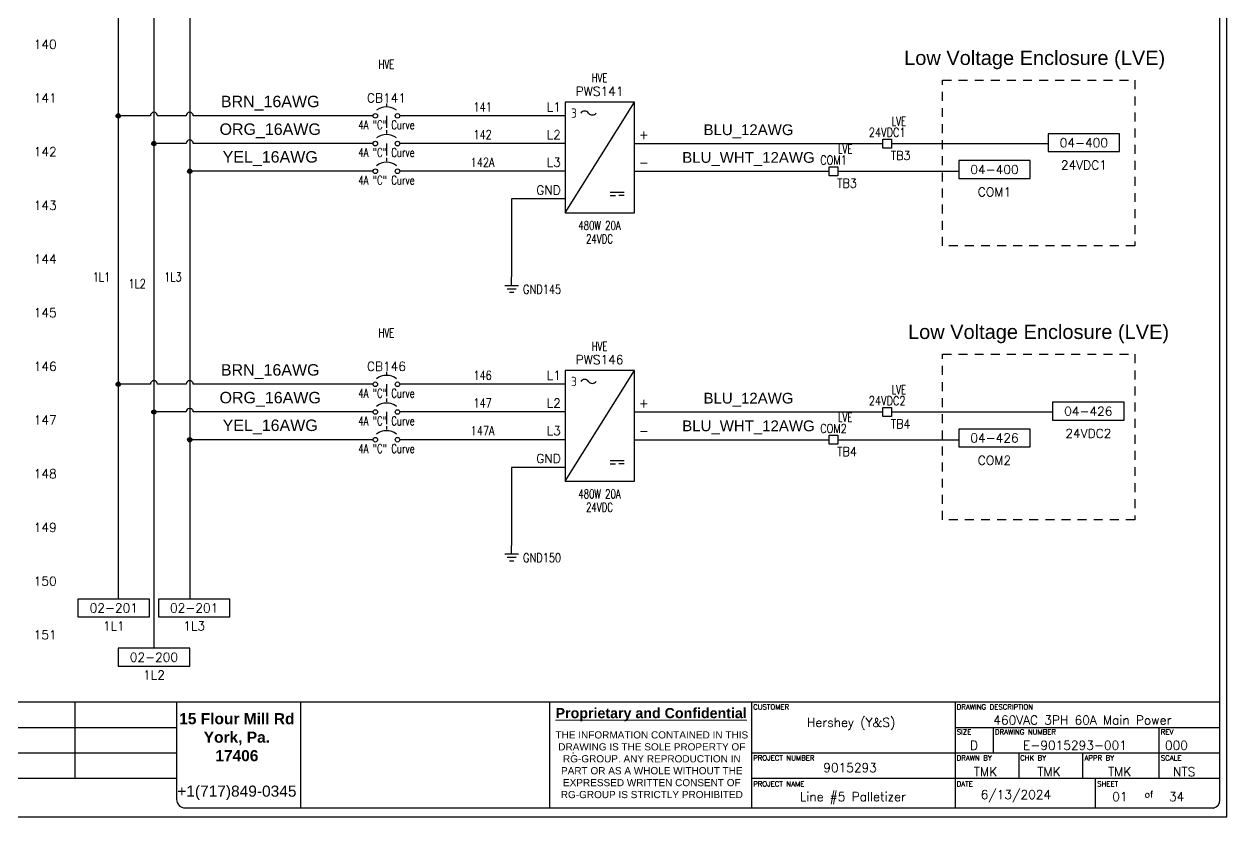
# Model space of a CAD drawing. Header units: inches. Extents: x 0 to 34.2, y 0 to 22.
# Drawn here: x 17.43 to 34.25, y -0.04 to 11.03 of the extents above; entities that cross this region are included whole.
import ezdxf
from ezdxf.enums import TextEntityAlignment as Align

# ---------------------------------------------------------------- set-up
doc = ezdxf.new("R2010")
doc.units = ezdxf.units.IN
doc.header["$MEASUREMENT"] = 0
doc.linetypes.add('HIDDEN2', pattern=[0.1875, 0.125, -0.0625])
for name, color, linetype in [('BLU_12AWG', 5, 'Continuous'), ('BLU_WHT_12AWG', 4, 'Continuous'), ('BRN_16AWG', 44, 'Continuous'), ('BRN_6AWG', 44, 'Continuous'), ('DESC', 150, 'Continuous'), ('GRN_14AWG', 3, 'Continuous'), ('LINK', 9, 'Continuous'), ('LOC', 8, 'Continuous'), ('LOCBOX', 3, 'HIDDEN2'), ('MISC', 7, 'Continuous'), ('ORG_16AWG', 40, 'Continuous'), ('ORG_6AWG', 40, 'Continuous'), ('SYMS', 7, 'Continuous'), ('TAGS', 1, 'Continuous'), ('TB_LABELS', 1, 'Continuous'), ('TERMS', 3, 'Continuous'), ('WIRENO', 3, 'Continuous'), ('WIREREF', 50, 'Continuous'), ('XREF', 7, 'Continuous'), ('YEL_16AWG', 2, 'Continuous'), ('YEL_6AWG', 2, 'Continuous')]:
    doc.layers.add(name, color=color, linetype=linetype)
doc.styles.add('Annotative', font='arial.ttf')
doc.styles.add('Fields', font='simplex.shx', dxfattribs={"height": 0.185})
doc.styles.get("Standard").update_dxf_attribs({"font": 'arial.ttf'})
doc.styles.add('WD', font='romans.shx', dxfattribs={"height": 0.185})
doc.styles.add('WD_IEC', font='isocp2.shx', dxfattribs={"width": 0.9, "height": 4})

# ---------------------------------------------------------------- blocks, each defined once
blk = doc.blocks.new('RG_Master_Ver_4_2_2')
at = {"color": 3}
for p, q in [((34.15, 0.194), (34.15, 21.734)), ((10.12, 1.563), (34.15, 1.563)), ((18.143, 1.563), (18.143, 0.496)), ((19.566, 1.563), (19.566, 0.203)), ((21.3, 1.563), (21.3, 0.072)), ((24.781, 1.562), (24.781, 0.072)), ((27.605, 1.563), (27.605, 0.072)), ((30.451, 1.563), (30.451, 0.072)), ((9.998, 1.207), (19.566, 1.207)), ((30.451, 1.207), (34.15, 1.207)), ((30.984, 1.207), (30.984, 0.852)), ((33.297, 1.207), (33.297, 0.852)), ((9.998, 0.852), (19.566, 0.852)), ((25.107, 0.852), (25.117, 0.852)), ((27.605, 0.852), (34.15, 0.852)), ((27.959, 0.852), (27.961, 0.852)), ((31.34, 0.852), (31.34, 0.496)), ((32.229, 0.852), (32.229, 0.496)), ((33.297, 0.852), (33.297, 0.496)), ((9.998, 0.496), (19.566, 0.496)), ((27.605, 0.496), (34.15, 0.496)), ((32.407, 0.496), (32.407, 0.085)), ((19.689, 0.081), (34.062, 0.081))]:
    blk.add_line(p, q, dxfattribs=at)
blk.add_lwpolyline([(0, -0.044), (34.25, -0.044), (34.25, 21.956), (0, 21.956)], close=True, dxfattribs=at)
for centre, radius, start, end in [((19.689, 0.203), 0.122, 180, 270), ((34.035, 0.192), 0.115, 283.6956, 0.7965)]:
    blk.add_arc(centre, radius, start, end, dxfattribs=at)
at = {"color": 3, "insert": (20.409, 1.406), "char_height": 0.14228, "attachment_point": 2}
blk.add_mtext_dynamic_manual_height_columns('{\\fArial|b1|i0|c0|p34;\\H1.08937x;15 Flour Mill Rd\\PYork, Pa. \\P17406}\\P\\P{\\H1.08937x;+1(717)849-0345}', width=1.73509, gutter_width=0.69, heights=[0], dxfattribs=at)
at = {"color": 3, "linetype": 'Continuous', "lineweight": 20, "insert": (26.201, 1.478), "char_height": 0.14228, "width": 2.80179, "attachment_point": 2, "style": 'Annotative'}
blk.add_mtext('{\\fArial|b1|i0|c0|p34;\\LProprietary and Confidential}', dxfattribs=at)
at = {"color": 3, "insert": (26.21, 1.152), "char_height": 0.1, "width": 2.78538, "attachment_point": 2, "style": 'Annotative'}
blk.add_mtext('THE INFORMATION CONTAINED IN THIS DRAWING IS THE SOLE PROPERTY OF RG-GROUP. ANY REPRODUCTION IN PART OR AS A WHOLE WITHOUT THE EXPRESSED WRITTEN CONSENT OF RG-GROUP IS STRICTLY PROHIBITED', dxfattribs=at)
at = {"insert": (30.807, 0.331), "char_height": 0.125, "attachment_point": 1, "style": 'Fields'}
blk.add_mtext('6/13/2024', dxfattribs=at)
at = {"style": 'Fields'}
for tag, p in [('DESCRIPTION_3', (13.116, 1.307)), ('DRN_3', (15.472, 1.307)), ('CHK_3', (16.529, 1.307)), ('APP_3', (17.552, 1.307)), ('DATE_3', (18.829, 1.307)), ('DRAWING_DESC', (32.229, 1.246)), ('CUSTOMER', (28.997, 1.214)), ('DESCRIPTION_2', (13.116, 0.951)), ('DRN_2', (15.472, 0.951)), ('CHK_2', (16.529, 0.951)), ('APP_2', (17.552, 0.951)), ('DATE_2', (18.829, 0.951)), ('SIZE', (30.715, 0.894)), ('DRAWING_#', (32.125, 0.894)), ('REV', (33.543, 0.894)), ('DESCRIPTION_1', (13.116, 0.596)), ('DRN_1', (15.472, 0.596)), ('CHK_1', (16.529, 0.596)), ('APP_1', (17.552, 0.596)), ('DATE_1', (18.829, 0.596)), ('PROJECT_#', (28.981, 0.581)), ('DRN_BY', (30.875, 0.524)), ('CHK_BY', (31.762, 0.524)), ('APP_BY', (32.75, 0.524)), ('SCALE', (33.652, 0.524)), ('PROJECT_NAME', (29.021, 0.176)), ('SHEETNUM', (32.753, 0.176)), ('TTL_SHTS', (33.547, 0.176))]:
    blk.add_attdef(tag, text='', height=0.125, dxfattribs=at).set_placement(p, align=Align.CENTER)
at = {"style": 'Fields', "flags": 9}
blk.add_attdef('WD_TB', (9.953, 0.194), '', height=0.0638, dxfattribs=at)
at = {"layer": 'TB_LABELS', "style": 'WD'}
for s, height, p in [('CUSTOMER', 0.0711, (27.627, 1.528)), ('DRAWING DESCRIPTION', 0.07114, (30.472, 1.528)), ('SIZE', 0.0711, (30.472, 1.179)), ('DRAWING NUMBER', 0.07114, (31.006, 1.179)), ('REV', 0.0711, (33.325, 1.179)), ('PROJECT NUMBER', 0.07114, (27.627, 0.816)), ('DRAWN BY', 0.0711, (30.472, 0.816)), ('CHK BY', 0.0711, (31.359, 0.816)), ('APPR BY', 0.0711, (32.258, 0.816)), ('SCALE', 0.0711, (33.325, 0.816)), ('PROJECT NAME', 0.07114, (27.627, 0.453)), ('DATE', 0.0711, (30.472, 0.453)), ('SHEET', 0.0711, (32.436, 0.453)), ('of', 0.0925, (33.098, 0.318))]:
    blk.add_text(s, height=height, dxfattribs=at).set_placement(p, align=Align.TOP_LEFT)
blk = doc.blocks.new('HPW1_3PH')
for p, q in [((0, -1.354), (0.967, 0.193)), ((0.629, -1.064), (0.823, -1.064)), ((0.629, -1.112), (0.702, -1.112)), ((0.823, -1.112), (0.75, -1.112))]:
    blk.add_line(p, q)
blk.add_lwpolyline([(0.967, 0.193), (0, 0.193), (0, -1.354), (0.967, -1.354)], close=True)
for centre, start, end in [((0.271, -0.001), 36.8699, 143.1301), ((0.379, 0.08), 216.8699, 323.1301)]:
    blk.add_arc(centre, 0.0677, start, end)
at = {"style": 'WD_IEC'}
blk.add_text('3', height=0.13, dxfattribs=at).set_placement((0.163, 0.039), align=Align.MIDDLE_RIGHT)
at = {"style": 'WD', "width": 0.7}
for tag, p in [('INST', (0.479, 0.656)), ('LOC', (0.479, 0.469)), ('RATING1', (0.479, -1.594)), ('DESC1', (0.479, -1.781)), ('DESC2', (0.479, -1.969)), ('DESC3', (0.479, -2.156))]:
    blk.add_attdef(tag, text='', height=0.125, dxfattribs=at).set_placement(p, align=Align.CENTER)
at = {"style": 'WD'}
blk.add_attdef('TAG1', text='', height=0.125, dxfattribs=at).set_placement((0.479, 0.281), align=Align.CENTER)
at = {"style": 'WD', "flags": 8}
for tag, p in [('TERM01', (-0.062, 0.062)), ('TERM02', (-0.062, -0.325)), ('TERM03', (-0.062, -0.712)), ('TERM04', (-0.062, -1.099))]:
    blk.add_attdef(tag, text='', height=0.125, dxfattribs=at).set_placement(p, align=Align.RIGHT)
at = {"style": 'WD', "flags": 9}
for tag, p in [('MFG', (0.479, 0.164)), ('ASSYCODE', (0.479, 0.071)), ('FAMILY', (0.479, 0.101)), ('CAT', (0.48, 0.132))]:
    blk.add_attdef(tag, text='', height=0.0155, dxfattribs=at).set_placement(p, align=Align.CENTER)
at = {"style": 'WD'}
for tag, p, height, flags in [('X4TERM01', (0, 0), 0.0193, 1), ('TERM05', (1.029, -0.325), 0.125, 8), ('X4TERM02', (0, -0.387), 0.0193, 1), ('X1TERM05', (0.967, -0.387), 0.0193, 1), ('TERM06', (1.029, -0.712), 0.125, 8), ('X4TERM03', (0, -0.774), 0.0193, 1), ('X1TERM06', (0.967, -0.774), 0.0193, 1), ('X4TERM04', (0, -1.161), 0.0193, 1)]:
    blk.add_attdef(tag, p, '', height=height, dxfattribs=dict(at, flags=flags))
blk = doc.blocks.new('WDDOT')
for radius in [0.03, 0.0187, 0.00929]:
    blk.add_circle((0, 0), radius)
blk = doc.blocks.new('HDV1_GND_TMK')
for p, q in [((0, 0.125), (0, 0.25)), ((0.094, 0.125), (-0.094, 0.125)), ((0.062, 0.078), (-0.062, 0.078)), ((0.031, 0.031), (-0.031, 0.031))]:
    blk.add_line(p, q)
at = {"style": 'WD', "width": 0.8}
for tag, p in [('INST', (0.16, 0.39)), ('LOC', (0.16, 0.233)), ('TAG1', (0.16, 0.077)), ('DESC1', (0.16, -0.079))]:
    blk.add_attdef(tag, text='', height=0.125, dxfattribs=at).set_placement(p, align=Align.MIDDLE_LEFT)
at = {"style": 'WD', "flags": 1}
blk.add_attdef('X2TERM01', (0, 0.25), '', height=0.005, dxfattribs=at)
for tag in ['ASSYCODE', 'CAT', 'MFG', 'FAMILY']:
    blk.add_attdef(tag, (0.535, -0.048), '', height=0.01, rotation=270, dxfattribs=at)
blk = doc.blocks.new('HCB1')
blk.add_line((0, 0.173), (0, 0.126))
for centre in [(-0.155, 0), (0.155, 0)]:
    blk.add_circle(centre, 0.0322)
blk.add_arc((0, -0.109), 0.234, 53.1301, 126.8699)
at = {"style": 'WD', "width": 0.7}
for tag, p in [('INST', (0, 0.826)), ('LOC', (0, 0.656)), ('DESC1', (0, 0.5)), ('DESC2', (0, 0.344)), ('RATING1', (0, -0.188)), ('XREF', (0, -0.344))]:
    blk.add_attdef(tag, text='', height=0.125, dxfattribs=at).set_placement(p, align=Align.CENTER)
at = {"style": 'WD'}
blk.add_attdef('TAG1', text='', height=0.125, dxfattribs=at).set_placement((0, 0.188), align=Align.CENTER)
for tag, p in [('X2LINK', (0, 0.219)), ('X8LINK', (0, 0))]:
    blk.add_attdef(tag, p, '', height=0.01, dxfattribs=at)
for tag, p, height, flags in [('X4TERM01', (-0.188, 0), 0.0125, 1), ('X1TERM02', (0.188, 0), 0.0125, 1), ('FAMILY', (0.205, 0.152), 0.01, 9), ('CONTACT', (0.205, 0.133), 0.01, 9)]:
    blk.add_attdef(tag, p, '', height=height, dxfattribs=dict(at, flags=flags))
at = {"linetype": 'Continuous', "style": 'WD', "flags": 9}
for tag, p in [('ASSYCODE', (0.219, 0.062)), ('MFG', (0.228, 0.089)), ('CAT', (0.23, 0.108))]:
    blk.add_attdef(tag, text='', height=0.01, dxfattribs=at).set_placement(p, align=Align.CENTER)
at = {"linetype": 'Continuous', "style": 'WD', "flags": 8}
blk.add_attdef('TERM01', text='', height=0.125, dxfattribs=at).set_placement((-0.25, -0.031), align=Align.TOP_RIGHT)
blk.add_attdef('TERM02', text='', height=0.125, dxfattribs=at).set_placement((0.25, -0.031), align=Align.TOP_LEFT)
blk = doc.blocks.new('HCB2')
at = {"linetype": 'HIDDEN2'}
blk.add_line((0, 0.187), (0, 0.141), dxfattribs=at)
for centre in [(-0.155, 0), (0.155, 0)]:
    blk.add_circle(centre, 0.0322)
blk.add_arc((0, -0.109), 0.234, 53.1301, 126.8699)
at = {"style": 'WD', "width": 0.7}
for tag, p in [('INST', (0, 0.863)), ('LOC', (0, 0.693)), ('DESC1', (0, 0.537)), ('DESC2', (0, 0.38)), ('RATING1', (0, -0.188)), ('XREF', (0, -0.344))]:
    blk.add_attdef(tag, text='', height=0.125, dxfattribs=at).set_placement(p, align=Align.CENTER)
at = {"style": 'WD'}
blk.add_attdef('TAG2', text='', height=0.125, dxfattribs=at).set_placement((0, 0.224), align=Align.CENTER)
for tag, p in [('X2LINK', (0, 0.219)), ('X8LINK', (0, 0))]:
    blk.add_attdef(tag, p, '', height=0.01, dxfattribs=at)
for tag, p, height, flags in [('FAMILY', (0.054, 0.183), 0.01, 9), ('CONTACT', (0.054, 0.159), 0.01, 9), ('X4TERM01', (-0.188, 0), 0.0125, 1), ('X1TERM02', (0.188, 0), 0.0125, 1)]:
    blk.add_attdef(tag, p, '', height=height, dxfattribs=dict(at, flags=flags))
at = {"linetype": 'Continuous', "style": 'WD', "flags": 8}
blk.add_attdef('TERM01', text='', height=0.125, dxfattribs=at).set_placement((-0.25, -0.031), align=Align.TOP_RIGHT)
blk.add_attdef('TERM02', text='', height=0.125, dxfattribs=at).set_placement((0.25, -0.031), align=Align.TOP_LEFT)
blk = doc.blocks.new('HA2S1_REF')
for p, q in [((0, 0.25), (0, 0)), ((1, 0.25), (0, 0.25)), ((1, 0), (1, 0.25)), ((0, 0), (1, 0))]:
    blk.add_line(p, q)
at = {"style": 'WD', "flags": 1}
blk.add_attdef('SIGCODE', text='', height=0.125, dxfattribs=at).set_placement((0.5, 0.3125), align=Align.CENTER)
at = {"style": 'WD'}
for tag, p in [('XREF', (0.5, 0.0625)), ('DESC1', (0.5, -0.1875))]:
    blk.add_attdef(tag, text='', height=0.125, dxfattribs=at).set_placement(p, align=Align.CENTER)
blk = doc.blocks.new('HT0W01')
for p, q in [((-0.062, 0.062), (0.062, 0.062)), ((-0.062, -0.062), (-0.062, 0.062)), ((0.062, 0.062), (0.062, -0.062)), ((0.062, -0.062), (-0.062, -0.062))]:
    blk.add_line(p, q)
at = {"style": 'WD'}
for tag, p, width in [('INST', (0.062, 0.42), 0.7), ('LOC', (0.062, 0.25), 0.7), ('DESC1', (0.05, -0.385), 0.8)]:
    blk.add_attdef(tag, p, '', height=0.125, dxfattribs=dict(at, width=width))
at = {"linetype": 'Continuous', "style": 'WD', "width": 0.8, "flags": 8}
blk.add_attdef('WIRENO', text='', height=0.125, dxfattribs=at).set_placement((0, 0.094), align=Align.CENTER)
at = {"style": 'WD', "flags": 1}
for tag, p, height in [('X4TERM01', (-0.062, 0), 0.0125), ('X4TERMDESC01', (-0.055, -0.023), 0.025), ('X2TERMDESC01', (-0.006, 0.029), 0.025), ('STRIPSEQ', (0, 0), 0.00125), ('X2TERM01', (0, 0.062), 0.0125), ('X1TERMDESC01', (0.039, 0.007), 0.025), ('X1TERM01', (0.062, 0), 0.0125), ('LINKTERM', (0, -0.002), 0.00125), ('X8TERM01', (0, -0.062), 0.0125), ('X8TERMDESC01', (0, -0.054), 0.025)]:
    blk.add_attdef(tag, p, '', height=height, dxfattribs=at)
at = {"linetype": 'Continuous', "style": 'WD'}
for tag, p, height, width, flags in [('TAGSTRIP', (0.05, -0.229), 0.125, 0.9, 8), ('CAT', (0.213, -0.406), 0.109, 0.8, 1), ('DESC2', (0.05, -0.541), 0.125, 0.8, 8), ('DESC3', (0.05, -0.698), 0.125, 0.8, 8)]:
    blk.add_attdef(tag, p, '', height=height, dxfattribs=dict(at, width=width, flags=flags))
at = {"linetype": 'Continuous', "style": 'WD', "width": 0.8, "flags": 1}
blk.add_attdef('MFG', text='', height=0.109, dxfattribs=at).set_placement((0.088, -0.406), align=Align.RIGHT)
at = {"style": 'WD', "width": 0.7, "flags": 1}
blk.add_attdef('ASSYCODE', (0.062, -0.281), '', height=0.01, dxfattribs=at)
blk = doc.blocks.new('WD_WNH')
at = {"linetype": 'Continuous', "style": 'WD', "width": 0.8}
blk.add_attdef('WIRENO', text='', height=0.125, dxfattribs=at).set_placement((0, 0.062), align=Align.CENTER)
at = {"style": 'WD', "flags": 1}
for tag, p in [('W01USER', (0, 0.078)), ('W02USER', (0, 0.07)), ('W03USER', (0, 0.062)), ('W04USER', (0, 0.055)), ('W05USER', (0, 0.047)), ('W06USER', (0, 0.039)), ('W07USER', (0, 0.031)), ('W08USER', (0, 0.023)), ('W09USER', (0, 0.016)), ('W10USER', (0, 0.008))]:
    blk.add_attdef(tag, text='', height=0.005, dxfattribs=at).set_placement(p, align=Align.CENTER)
blk = doc.blocks.new('WD_WNV')
at = {"linetype": 'Continuous', "style": 'WD', "width": 0.8}
blk.add_attdef('WIRENO', text='', height=0.125, dxfattribs=at).set_placement((-0.05, 0), align=Align.MIDDLE_RIGHT)
at = {"style": 'WD', "flags": 1}
for tag, p in [('W01USER', (-0.062, 0.094)), ('W02USER', (-0.062, 0.086)), ('W03USER', (-0.062, 0.078)), ('W04USER', (-0.062, 0.07)), ('W05USER', (-0.062, 0.062)), ('W06USER', (-0.062, 0.055)), ('W07USER', (-0.062, 0.047)), ('W08USER', (-0.062, 0.039)), ('W09USER', (-0.062, 0.031)), ('W10USER', (-0.062, 0.023))]:
    blk.add_attdef(tag, text='', height=0.005, dxfattribs=at).set_placement(p, align=Align.CENTER)

msp = doc.modelspace()

# ---------------------------------------------------------------- linework, layer by layer
at = {"layer": 'BLU_12AWG'}
for p, q in [((25.967, 9.363), (29.438, 9.363)), ((29.562, 9.363), (31.75, 9.363)), ((25.967, 5.613), (29.438, 5.613)), ((29.562, 5.613), (31.812, 5.613))]:
    msp.add_line(p, q, dxfattribs=at)
at = {"layer": 'BLU_WHT_12AWG'}
for p, q in [((25.967, 8.976), (28.688, 8.976)), ((28.812, 8.976), (30.5, 8.976)), ((25.967, 5.226), (28.688, 5.226)), ((28.812, 5.226), (30.5, 5.226))]:
    msp.add_line(p, q, dxfattribs=at)
at = {"layer": 'BRN_16AWG'}
for p, q in [((22.312, 9.75), (19.8, 9.75)), ((22.312, 6), (19.8, 6))]:
    msp.add_line(p, q, dxfattribs=at)
at = {"layer": 'BRN_6AWG'}
for p, q in [((18.75, 20.5), (18.75, 3)), ((19.2, 9.75), (18.75, 9.75)), ((19.7, 9.75), (19.3, 9.75)), ((25, 9.75), (22.688, 9.75)), ((19.2, 6), (18.75, 6)), ((19.7, 6), (19.3, 6)), ((25, 6), (22.688, 6))]:
    msp.add_line(p, q, dxfattribs=at)
for centre in [(19.25, 9.75), (19.75, 9.75), (19.25, 6), (19.75, 6)]:
    msp.add_arc(centre, 0.05, 0, 180, dxfattribs=at)
at = {"layer": 'GRN_14AWG'}
for p, q in [((25, 8.589), (24.25, 8.589)), ((24.25, 8.589), (24.25, 7.5)), ((25, 4.839), (24.25, 4.839)), ((24.25, 4.839), (24.25, 3.75))]:
    msp.add_line(p, q, dxfattribs=at)
at = {"layer": 'LINK'}
for points in [[(22.5, 9.75), (22.5, 9.582)], [(22.5, 9.363), (22.5, 9.195)], [(22.5, 6), (22.5, 5.832)], [(22.5, 5.613), (22.5, 5.445)]]:
    msp.add_lwpolyline(points, dxfattribs=at)
at = {"layer": 'LOCBOX'}
for points in [[(30.274, 10.247), (32.962, 10.247), (32.962, 7.935), (30.274, 7.935)], [(30.274, 6.419), (32.962, 6.419), (32.962, 4.106), (30.274, 4.106)]]:
    msp.add_lwpolyline(points, close=True, dxfattribs=at)
at = {"layer": 'ORG_16AWG'}
for p, q in [((22.312, 9.363), (19.8, 9.363)), ((22.312, 5.613), (19.8, 5.613))]:
    msp.add_line(p, q, dxfattribs=at)
at = {"layer": 'ORG_6AWG'}
for p, q in [((19.25, 21), (19.25, 2.312)), ((19.7, 9.363), (19.25, 9.363)), ((25, 9.363), (22.688, 9.363)), ((19.7, 5.613), (19.25, 5.613)), ((25, 5.613), (22.688, 5.613))]:
    msp.add_line(p, q, dxfattribs=at)
for centre in [(19.75, 9.363), (19.75, 5.613)]:
    msp.add_arc(centre, 0.05, 0, 180, dxfattribs=at)
at = {"layer": 'YEL_16AWG'}
for p, q in [((22.312, 8.976), (19.75, 8.976)), ((22.312, 5.226), (19.75, 5.226))]:
    msp.add_line(p, q, dxfattribs=at)
at = {"layer": 'YEL_6AWG'}
for p, q in [((19.75, 20.5), (19.75, 3)), ((25, 8.976), (22.688, 8.976)), ((25, 5.226), (22.688, 5.226))]:
    msp.add_line(p, q, dxfattribs=at)

# ---------------------------------------------------------------- block references
ref = msp.add_blockref('RG_Master_Ver_4_2_2', (0, 0))
ref.add_attrib('CUSTOMER', 'Hershey (Y&S)', dxfattribs={"height": 0.125, "style": 'Fields'}).set_placement((28.997, 1.214), align=Align.CENTER)
ref.add_attrib('DRAWING_DESC', '460VAC 3PH 60A Main Power', dxfattribs={"height": 0.125, "style": 'Fields'}).set_placement((32.229, 1.246), align=Align.CENTER)
ref.add_attrib('PROJECT_#', '9015293', dxfattribs={"height": 0.125, "style": 'Fields'}).set_placement((28.981, 0.581), align=Align.CENTER)
ref.add_attrib('PROJECT_NAME', 'Line #5 Palletizer', dxfattribs={"height": 0.125, "style": 'Fields'}).set_placement((29.021, 0.176), align=Align.CENTER)
ref.add_attrib('SIZE', 'D', dxfattribs={"height": 0.125, "style": 'Fields'}).set_placement((30.715, 0.894), align=Align.CENTER)
ref.add_attrib('APP_BY', 'TMK', dxfattribs={"height": 0.125, "style": 'Fields'}).set_placement((32.75, 0.524), align=Align.CENTER)
ref.add_attrib('DRAWING_#', 'E-9015293-001', dxfattribs={"height": 0.125, "style": 'Fields'}).set_placement((32.125, 0.894), align=Align.CENTER)
ref.add_attrib('REV', '000', dxfattribs={"height": 0.125, "style": 'Fields'}).set_placement((33.543, 0.894), align=Align.CENTER)
ref.add_attrib('SCALE', 'NTS', dxfattribs={"height": 0.125, "style": 'Fields'}).set_placement((33.652, 0.524), align=Align.CENTER)
ref.add_attrib('DRN_BY', 'TMK', dxfattribs={"height": 0.125, "style": 'Fields'}).set_placement((30.875, 0.524), align=Align.CENTER)
ref.add_attrib('CHK_BY', 'TMK', dxfattribs={"height": 0.125, "style": 'Fields'}).set_placement((31.762, 0.524), align=Align.CENTER)
ref.add_attrib('SHEETNUM', '01', dxfattribs={"height": 0.125, "style": 'Fields'}).set_placement((32.753, 0.176), align=Align.CENTER)
ref.add_attrib('TTL_SHTS', '34', dxfattribs={"height": 0.125, "style": 'Fields'}).set_placement((33.547, 0.176), align=Align.CENTER)
at = {"layer": 'SYMS'}
ref = msp.add_blockref('HCB1', (22.5, 9.75), dxfattribs=at)
ref.add_attrib('RATING1', '4A "C" Curve', dxfattribs={"layer": 'MISC', "height": 0.125, "style": 'WD', "width": 0.7}).set_placement((22.5, 9.562), align=Align.CENTER)
ref.add_attrib('LOC', 'HVE', dxfattribs={"layer": 'LOC', "height": 0.125, "style": 'WD', "width": 0.7}).set_placement((22.5, 10.406), align=Align.CENTER)
ref.add_attrib('TAG1', 'CB141', dxfattribs={"layer": 'TAGS', "height": 0.125, "style": 'WD'}).set_placement((22.5, 9.938), align=Align.CENTER)
ref = msp.add_blockref('HPW1_3PH', (25, 9.75), dxfattribs=at)
ref.add_attrib('RATING1', '480W 20A', dxfattribs={"layer": 'MISC', "height": 0.125, "style": 'WD', "width": 0.7}).set_placement((25.479, 8.156), align=Align.CENTER)
ref.add_attrib('DESC1', '24VDC', dxfattribs={"layer": 'DESC', "height": 0.125, "style": 'WD', "width": 0.7}).set_placement((25.479, 7.969), align=Align.CENTER)
ref.add_attrib('TAG1', 'PWS141', dxfattribs={"layer": 'TAGS', "height": 0.125, "style": 'WD'}).set_placement((25.479, 10.031), align=Align.CENTER)
ref.add_attrib('LOC', 'HVE', dxfattribs={"layer": 'LOC', "height": 0.125, "style": 'WD', "width": 0.7}).set_placement((25.479, 10.219), align=Align.CENTER)
ref.add_attrib('TERM03', 'L3', dxfattribs={"layer": 'TERMS', "height": 0.125, "style": 'WD', "flags": 8}).set_placement((24.938, 9.038), align=Align.RIGHT)
ref.add_attrib('TERM02', 'L2', dxfattribs={"layer": 'TERMS', "height": 0.125, "style": 'WD', "flags": 8}).set_placement((24.938, 9.425), align=Align.RIGHT)
ref.add_attrib('TERM01', 'L1', dxfattribs={"layer": 'TERMS', "height": 0.125, "style": 'WD', "flags": 8}).set_placement((24.938, 9.812), align=Align.RIGHT)
ref.add_attrib('TERM06', '-', (26.029, 9.038), dxfattribs={"layer": 'TERMS', "height": 0.125, "style": 'WD', "flags": 8})
ref.add_attrib('TERM05', '+', (26.029, 9.425), dxfattribs={"layer": 'TERMS', "height": 0.125, "style": 'WD', "flags": 8})
ref.add_attrib('TERM04', 'GND', dxfattribs={"layer": 'TERMS', "height": 0.125, "style": 'WD', "flags": 8}).set_placement((24.938, 8.651), align=Align.RIGHT)
for p in [(18.75, 9.75), (19.25, 9.363), (19.75, 8.976), (18.75, 6), (19.25, 5.613), (19.75, 5.226)]:
    msp.add_blockref('WDDOT', p, dxfattribs=at)
ref = msp.add_blockref('HT0W01', (29.5, 9.363), dxfattribs=at)
ref.add_attrib('LOC', 'LVE', (29.562, 9.613), dxfattribs={"layer": 'LOC', "height": 0.125, "style": 'WD', "width": 0.7})
ref.add_attrib('WIRENO', '24VDC1', dxfattribs={"layer": 'WIREREF', "linetype": 'Continuous', "height": 0.125, "style": 'WD', "width": 0.8, "flags": 8}).set_placement((29.5, 9.457), align=Align.CENTER)
ref.add_attrib('TAGSTRIP', 'TB3', (29.55, 9.134), dxfattribs={"layer": 'TAGS', "linetype": 'Continuous', "height": 0.125, "style": 'WD', "width": 0.9, "flags": 8})
ref = msp.add_blockref('HCB2', (22.5, 9.363), dxfattribs=at)
ref.add_attrib('RATING1', '4A "C" Curve', dxfattribs={"layer": 'MISC', "height": 0.125, "style": 'WD', "width": 0.7}).set_placement((22.5, 9.176), align=Align.CENTER)
ref = msp.add_blockref('HA2S1_REF', (31.75, 9.25), dxfattribs=at)
ref.add_attrib('XREF', '04-400', dxfattribs={"layer": 'XREF', "height": 0.125, "style": 'WD'}).set_placement((32.25, 9.312), align=Align.CENTER)
ref.add_attrib('DESC1', '24VDC1', dxfattribs={"layer": 'DESC', "height": 0.125, "style": 'WD'}).set_placement((32.25, 9), align=Align.CENTER)
ref = msp.add_blockref('HT0W01', (28.75, 8.976), dxfattribs=at)
ref.add_attrib('LOC', 'LVE', (28.812, 9.226), dxfattribs={"layer": 'LOC', "height": 0.125, "style": 'WD', "width": 0.7})
ref.add_attrib('WIRENO', 'COM1', dxfattribs={"layer": 'WIREREF', "linetype": 'Continuous', "height": 0.125, "style": 'WD', "width": 0.8, "flags": 8}).set_placement((28.75, 9.07), align=Align.CENTER)
ref.add_attrib('TAGSTRIP', 'TB3', (28.8, 8.747), dxfattribs={"layer": 'TAGS', "linetype": 'Continuous', "height": 0.125, "style": 'WD', "width": 0.9, "flags": 8})
ref = msp.add_blockref('HCB2', (22.5, 8.976), dxfattribs=at)
ref.add_attrib('RATING1', '4A "C" Curve', dxfattribs={"layer": 'MISC', "height": 0.125, "style": 'WD', "width": 0.7}).set_placement((22.5, 8.789), align=Align.CENTER)
ref = msp.add_blockref('HA2S1_REF', (30.5, 8.875), dxfattribs=at)
ref.add_attrib('XREF', '04-400', dxfattribs={"layer": 'XREF', "height": 0.125, "style": 'WD'}).set_placement((31, 8.938), align=Align.CENTER)
ref.add_attrib('DESC1', 'COM1', dxfattribs={"layer": 'DESC', "height": 0.125, "style": 'WD'}).set_placement((31, 8.625), align=Align.CENTER)
ref = msp.add_blockref('HDV1_GND_TMK', (24.25, 7.25), dxfattribs=at)
ref.add_attrib('TAG1', 'GND145', dxfattribs={"layer": 'TAGS', "height": 0.125, "style": 'WD', "width": 0.8}).set_placement((24.41, 7.327), align=Align.MIDDLE_LEFT)
ref = msp.add_blockref('HCB1', (22.5, 6), dxfattribs=at)
ref.add_attrib('RATING1', '4A "C" Curve', dxfattribs={"layer": 'MISC', "height": 0.125, "style": 'WD', "width": 0.7}).set_placement((22.5, 5.812), align=Align.CENTER)
ref.add_attrib('LOC', 'HVE', dxfattribs={"layer": 'LOC', "height": 0.125, "style": 'WD', "width": 0.7}).set_placement((22.5, 6.656), align=Align.CENTER)
ref.add_attrib('TAG1', 'CB146', dxfattribs={"layer": 'TAGS', "height": 0.125, "style": 'WD'}).set_placement((22.5, 6.188), align=Align.CENTER)
ref = msp.add_blockref('HPW1_3PH', (25, 6), dxfattribs=at)
ref.add_attrib('RATING1', '480W 20A', dxfattribs={"layer": 'MISC', "height": 0.125, "style": 'WD', "width": 0.7}).set_placement((25.479, 4.406), align=Align.CENTER)
ref.add_attrib('DESC1', '24VDC', dxfattribs={"layer": 'DESC', "height": 0.125, "style": 'WD', "width": 0.7}).set_placement((25.479, 4.219), align=Align.CENTER)
ref.add_attrib('TAG1', 'PWS146', dxfattribs={"layer": 'TAGS', "height": 0.125, "style": 'WD'}).set_placement((25.479, 6.281), align=Align.CENTER)
ref.add_attrib('LOC', 'HVE', dxfattribs={"layer": 'LOC', "height": 0.125, "style": 'WD', "width": 0.7}).set_placement((25.479, 6.469), align=Align.CENTER)
ref.add_attrib('TERM03', 'L3', dxfattribs={"layer": 'TERMS', "height": 0.125, "style": 'WD', "flags": 8}).set_placement((24.938, 5.288), align=Align.RIGHT)
ref.add_attrib('TERM02', 'L2', dxfattribs={"layer": 'TERMS', "height": 0.125, "style": 'WD', "flags": 8}).set_placement((24.938, 5.675), align=Align.RIGHT)
ref.add_attrib('TERM01', 'L1', dxfattribs={"layer": 'TERMS', "height": 0.125, "style": 'WD', "flags": 8}).set_placement((24.938, 6.062), align=Align.RIGHT)
ref.add_attrib('TERM06', '-', (26.029, 5.288), dxfattribs={"layer": 'TERMS', "height": 0.125, "style": 'WD', "flags": 8})
ref.add_attrib('TERM05', '+', (26.029, 5.675), dxfattribs={"layer": 'TERMS', "height": 0.125, "style": 'WD', "flags": 8})
ref.add_attrib('TERM04', 'GND', dxfattribs={"layer": 'TERMS', "height": 0.125, "style": 'WD', "flags": 8}).set_placement((24.938, 4.901), align=Align.RIGHT)
ref = msp.add_blockref('HT0W01', (29.5, 5.613), dxfattribs=at)
ref.add_attrib('LOC', 'LVE', (29.562, 5.863), dxfattribs={"layer": 'LOC', "height": 0.125, "style": 'WD', "width": 0.7})
ref.add_attrib('WIRENO', '24VDC2', dxfattribs={"layer": 'WIREREF', "linetype": 'Continuous', "height": 0.125, "style": 'WD', "width": 0.8, "flags": 8}).set_placement((29.5, 5.707), align=Align.CENTER)
ref.add_attrib('TAGSTRIP', 'TB4', (29.55, 5.384), dxfattribs={"layer": 'TAGS', "linetype": 'Continuous', "height": 0.125, "style": 'WD', "width": 0.9, "flags": 8})
ref = msp.add_blockref('HCB2', (22.5, 5.613), dxfattribs=at)
ref.add_attrib('RATING1', '4A "C" Curve', dxfattribs={"layer": 'MISC', "height": 0.125, "style": 'WD', "width": 0.7}).set_placement((22.5, 5.426), align=Align.CENTER)
ref = msp.add_blockref('HA2S1_REF', (31.812, 5.5), dxfattribs=at)
ref.add_attrib('XREF', '04-426', dxfattribs={"layer": 'XREF', "height": 0.125, "style": 'WD'}).set_placement((32.312, 5.562), align=Align.CENTER)
ref.add_attrib('DESC1', '24VDC2', dxfattribs={"layer": 'DESC', "height": 0.125, "style": 'WD'}).set_placement((32.312, 5.25), align=Align.CENTER)
ref = msp.add_blockref('HT0W01', (28.75, 5.226), dxfattribs=at)
ref.add_attrib('LOC', 'LVE', (28.812, 5.476), dxfattribs={"layer": 'LOC', "height": 0.125, "style": 'WD', "width": 0.7})
ref.add_attrib('WIRENO', 'COM2', dxfattribs={"layer": 'WIREREF', "linetype": 'Continuous', "height": 0.125, "style": 'WD', "width": 0.8, "flags": 8}).set_placement((28.75, 5.32), align=Align.CENTER)
ref.add_attrib('TAGSTRIP', 'TB4', (28.8, 4.997), dxfattribs={"layer": 'TAGS', "linetype": 'Continuous', "height": 0.125, "style": 'WD', "width": 0.9, "flags": 8})
ref = msp.add_blockref('HCB2', (22.5, 5.226), dxfattribs=at)
ref.add_attrib('RATING1', '4A "C" Curve', dxfattribs={"layer": 'MISC', "height": 0.125, "style": 'WD', "width": 0.7}).set_placement((22.5, 5.039), align=Align.CENTER)
ref = msp.add_blockref('HA2S1_REF', (30.5, 5.125), dxfattribs=at)
ref.add_attrib('XREF', '04-426', dxfattribs={"layer": 'XREF', "height": 0.125, "style": 'WD'}).set_placement((31, 5.188), align=Align.CENTER)
ref.add_attrib('DESC1', 'COM2', dxfattribs={"layer": 'DESC', "height": 0.125, "style": 'WD'}).set_placement((31, 4.875), align=Align.CENTER)
ref = msp.add_blockref('HDV1_GND_TMK', (24.25, 3.5), dxfattribs=at)
ref.add_attrib('TAG1', 'GND150', dxfattribs={"layer": 'TAGS', "height": 0.125, "style": 'WD', "width": 0.8}).set_placement((24.41, 3.577), align=Align.MIDDLE_LEFT)
ref = msp.add_blockref('HA2S1_REF', (18.188, 2.75), dxfattribs=at)
ref.add_attrib('XREF', '02-201', dxfattribs={"layer": 'XREF', "height": 0.125, "style": 'WD'}).set_placement((18.688, 2.812), align=Align.CENTER)
ref.add_attrib('DESC1', '1L1', dxfattribs={"layer": 'DESC', "height": 0.125, "style": 'WD'}).set_placement((18.688, 2.562), align=Align.CENTER)
ref = msp.add_blockref('HA2S1_REF', (19.312, 2.75), dxfattribs=at)
ref.add_attrib('XREF', '02-201', dxfattribs={"layer": 'XREF', "height": 0.125, "style": 'WD'}).set_placement((19.812, 2.812), align=Align.CENTER)
ref.add_attrib('DESC1', '1L3', dxfattribs={"layer": 'DESC', "height": 0.125, "style": 'WD'}).set_placement((19.812, 2.562), align=Align.CENTER)
ref = msp.add_blockref('HA2S1_REF', (18.75, 2.062), dxfattribs=at)
ref.add_attrib('XREF', '02-200', dxfattribs={"layer": 'XREF', "height": 0.125, "style": 'WD'}).set_placement((19.25, 2.125), align=Align.CENTER)
ref.add_attrib('DESC1', '1L2', dxfattribs={"layer": 'DESC', "height": 0.125, "style": 'WD'}).set_placement((19.25, 1.875), align=Align.CENTER)
at = {"layer": 'WIRENO'}
ref = msp.add_blockref('WD_WNH', (23.844, 9.75), dxfattribs=at)
ref.add_attrib('WIRENO', '141', dxfattribs={"linetype": 'Continuous', "height": 0.125, "style": 'WD', "width": 0.8}).set_placement((23.844, 9.813), align=Align.CENTER)
ref = msp.add_blockref('WD_WNH', (23.844, 9.363), dxfattribs=at)
ref.add_attrib('WIRENO', '142', dxfattribs={"linetype": 'Continuous', "height": 0.125, "style": 'WD', "width": 0.8}).set_placement((23.844, 9.426), align=Align.CENTER)
ref = msp.add_blockref('WD_WNH', (23.844, 8.976), dxfattribs=at)
ref.add_attrib('WIRENO', '142A', dxfattribs={"linetype": 'Continuous', "height": 0.125, "style": 'WD', "width": 0.8}).set_placement((23.844, 9.039), align=Align.CENTER)
ref = msp.add_blockref('WD_WNV', (18.688, 7.5), dxfattribs=at)
ref.add_attrib('WIRENO', '1L1', dxfattribs={"linetype": 'Continuous', "height": 0.125, "style": 'WD', "width": 0.8}).set_placement((18.637, 7.5), align=Align.MIDDLE_RIGHT)
ref = msp.add_blockref('WD_WNV', (19.188, 7.406), dxfattribs=at)
ref.add_attrib('WIRENO', '1L2', dxfattribs={"linetype": 'Continuous', "height": 0.125, "style": 'WD', "width": 0.8}).set_placement((19.137, 7.406), align=Align.MIDDLE_RIGHT)
ref = msp.add_blockref('WD_WNV', (19.688, 7.5), dxfattribs=at)
ref.add_attrib('WIRENO', '1L3', dxfattribs={"linetype": 'Continuous', "height": 0.125, "style": 'WD', "width": 0.8}).set_placement((19.637, 7.5), align=Align.MIDDLE_RIGHT)
ref = msp.add_blockref('WD_WNH', (23.844, 6), dxfattribs=at)
ref.add_attrib('WIRENO', '146', dxfattribs={"linetype": 'Continuous', "height": 0.125, "style": 'WD', "width": 0.8}).set_placement((23.844, 6.063), align=Align.CENTER)
ref = msp.add_blockref('WD_WNH', (23.844, 5.613), dxfattribs=at)
ref.add_attrib('WIRENO', '147', dxfattribs={"linetype": 'Continuous', "height": 0.125, "style": 'WD', "width": 0.8}).set_placement((23.844, 5.676), align=Align.CENTER)
ref = msp.add_blockref('WD_WNH', (23.844, 5.226), dxfattribs=at)
ref.add_attrib('WIRENO', '147A', dxfattribs={"linetype": 'Continuous', "height": 0.125, "style": 'WD', "width": 0.8}).set_placement((23.844, 5.289), align=Align.CENTER)

# ---------------------------------------------------------------- texts
at = {"style": 'WD'}
for s, p in [('140', (17.891, 10.75)), ('141', (17.891, 10)), ('142', (17.891, 9.25)), ('143', (17.891, 8.5)), ('144', (17.891, 7.75)), ('145', (17.891, 7)), ('146', (17.891, 6.25)), ('147', (17.891, 5.5)), ('148', (17.891, 4.75)), ('149', (17.891, 4)), ('150', (17.891, 3.25)), ('151', (17.891, 2.5))]:
    msp.add_text(s, height=0.125, dxfattribs=at).set_placement(p, align=Align.MIDDLE_RIGHT)
at = {"layer": 'LOCBOX'}
for p in [(31.562, 10.401), (31.616, 6.573)]:
    msp.add_text('Low Voltage Enclosure (LVE)', height=0.2, dxfattribs=at).set_placement(p, align=Align.BOTTOM_CENTER)
at = {"layer": 'MISC', "attachment_point": 8}
for s, insert, char_height in [('\\W1.00;BRN_16AWG', (20.875, 9.825), 0.16), ('\\W1.00;ORG_16AWG', (20.875, 9.438), 0.16), ('\\W1.00;BLU_12AWG', (27.562, 9.438), 0.15), ('\\W1.00;YEL_16AWG', (20.875, 9.051), 0.16), ('\\W1.00;BLU_WHT_12AWG', (27.561, 9.051), 0.15), ('\\W1.00;BRN_16AWG', (20.875, 6.075), 0.16), ('\\W1.00;ORG_16AWG', (20.875, 5.688), 0.16), ('\\W1.00;BLU_12AWG', (27.562, 5.688), 0.15), ('\\W1.00;YEL_16AWG', (20.875, 5.301), 0.16), ('\\W1.00;BLU_WHT_12AWG', (27.561, 5.301), 0.15)]:
    msp.add_mtext(s, dxfattribs=dict(at, insert=insert, char_height=char_height))

doc.saveas('drawing.dxf')
